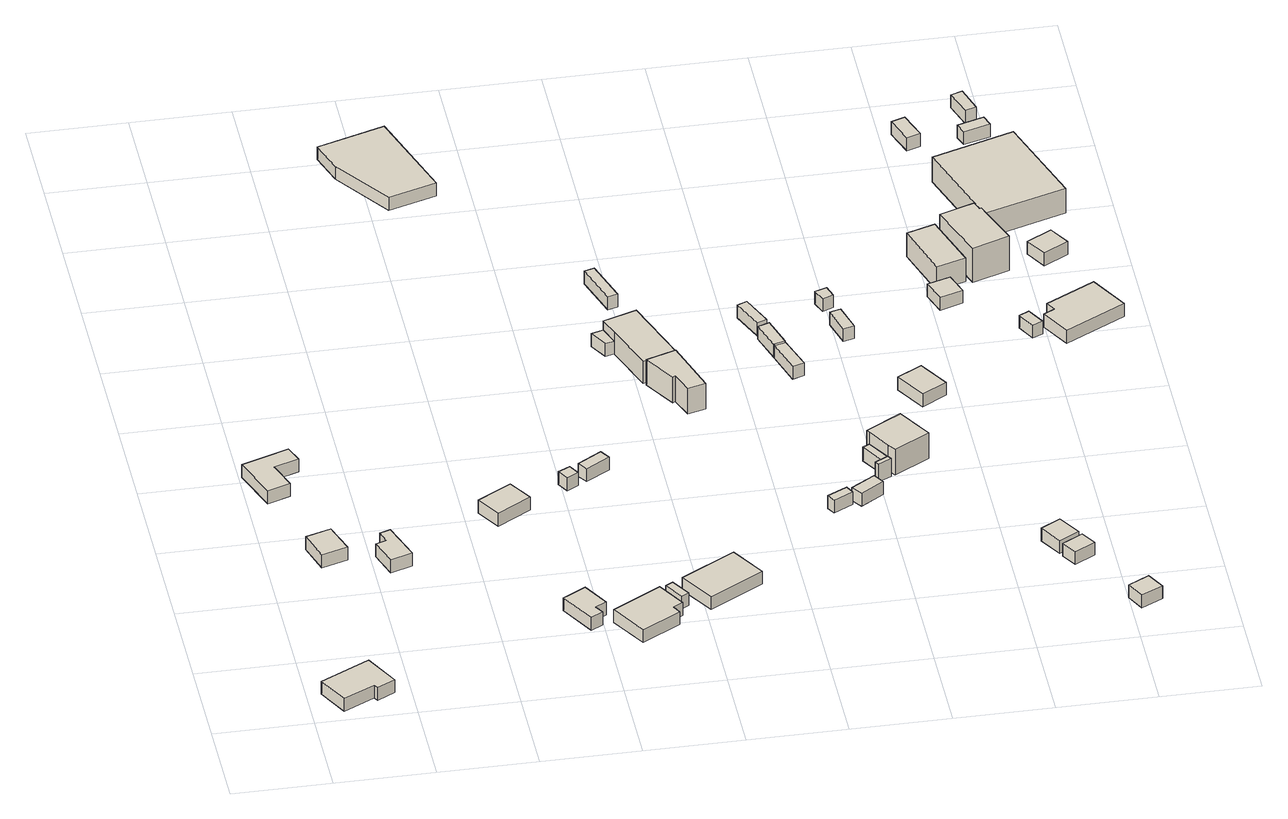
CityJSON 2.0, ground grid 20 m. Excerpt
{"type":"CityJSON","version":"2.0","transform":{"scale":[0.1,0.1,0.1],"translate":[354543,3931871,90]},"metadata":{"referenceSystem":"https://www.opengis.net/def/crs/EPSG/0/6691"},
"CityObjects":{
"building1":{"type":"Building","attributes":{"usage":"411","storeysAboveGround":2,"BuildingIDAttribute.prefecture":"14","BuildingIDAttribute.city":"14153","BuildingDetailAttribute.totalFloorArea":144.89,"BuildingDetailAttribute.buildingFootprintArea":72.44,"BuildingDetailAttribute.buildingStructureType":"601","BuildingDetailAttribute.buildingStructureOrgType":"1","BuildingDetailAttribute.orgUsage":"10","BuildingDetailAttribute.surveyYear":2015},"geometry":[{"type":"Solid","lod":"1","boundaries":[[[[0,1,2,3,4,5]],[[4,6,7,5]],[[3,8,6,4]],[[2,9,8,3]],[[1,10,9,2]],[[0,11,10,1]],[[5,7,11,0]],[[6,8,9,10,11,7]]]]}]},
"building2":{"type":"Building","attributes":{"BuildingIDAttribute.prefecture":"14","BuildingIDAttribute.city":"14153","BuildingDetailAttribute.surveyYear":2015},"geometry":[{"type":"Solid","lod":"1","boundaries":[[[[12,13,14,15]],[[14,16,17,15]],[[13,18,16,14]],[[12,19,18,13]],[[15,17,19,12]],[[16,18,19,17]]]]}]},
"building3":{"type":"Building","attributes":{"BuildingIDAttribute.prefecture":"14","BuildingIDAttribute.city":"14153","BuildingDetailAttribute.surveyYear":2015},"geometry":[{"type":"Solid","lod":"1","boundaries":[[[[20,21,22,23,24,25]],[[24,26,27,25]],[[23,28,26,24]],[[22,29,28,23]],[[21,30,29,22]],[[20,31,30,21]],[[25,27,31,20]],[[26,28,29,30,31,27]]]]}]},
"building4":{"type":"Building","attributes":{"BuildingIDAttribute.prefecture":"14","BuildingIDAttribute.city":"14153","BuildingDetailAttribute.surveyYear":2015},"geometry":[{"type":"Solid","lod":"1","boundaries":[[[[32,33,34,35,36,37]],[[36,38,39,37]],[[35,40,38,36]],[[34,41,40,35]],[[33,42,41,34]],[[32,43,42,33]],[[37,39,43,32]],[[38,40,41,42,43,39]]]]}]},
"building5":{"type":"Building","attributes":{"usage":"411","storeysAboveGround":1,"BuildingIDAttribute.prefecture":"14","BuildingIDAttribute.city":"14153","BuildingDetailAttribute.totalFloorArea":39.98,"BuildingDetailAttribute.buildingFootprintArea":39.98,"BuildingDetailAttribute.buildingStructureType":"601","BuildingDetailAttribute.buildingStructureOrgType":"1","BuildingDetailAttribute.orgUsage":"10","BuildingDetailAttribute.surveyYear":2015},"geometry":[{"type":"Solid","lod":"1","boundaries":[[[[44,45,46,47,48,49]],[[48,50,51,49]],[[47,52,50,48]],[[46,53,52,47]],[[45,54,53,46]],[[44,55,54,45]],[[49,51,55,44]],[[50,52,53,54,55,51]]]]}]},
"building6":{"type":"Building","attributes":{"BuildingIDAttribute.prefecture":"14","BuildingIDAttribute.city":"14153","BuildingDetailAttribute.surveyYear":2015},"geometry":[{"type":"Solid","lod":"1","boundaries":[[[[56,57,58,59]],[[58,60,61,59]],[[57,62,60,58]],[[56,63,62,57]],[[59,61,63,56]],[[60,62,63,61]]]]}]},
"building7":{"type":"Building","attributes":{"usage":"411","storeysAboveGround":2,"BuildingIDAttribute.prefecture":"14","BuildingIDAttribute.city":"14153","BuildingDetailAttribute.totalFloorArea":161.56,"BuildingDetailAttribute.buildingFootprintArea":80.78,"BuildingDetailAttribute.buildingStructureType":"601","BuildingDetailAttribute.buildingStructureOrgType":"1","BuildingDetailAttribute.orgUsage":"10","BuildingDetailAttribute.surveyYear":2015},"geometry":[{"type":"Solid","lod":"1","boundaries":[[[[64,65,66,67,68,69]],[[68,70,71,69]],[[67,72,70,68]],[[66,73,72,67]],[[65,74,73,66]],[[64,75,74,65]],[[69,71,75,64]],[[70,72,73,74,75,71]]]]}]},
"building8":{"type":"Building","attributes":{"BuildingIDAttribute.prefecture":"14","BuildingIDAttribute.city":"14153","BuildingDetailAttribute.surveyYear":2015},"geometry":[{"type":"Solid","lod":"1","boundaries":[[[[76,77,78,79]],[[78,80,81,79]],[[77,82,80,78]],[[76,83,82,77]],[[79,81,83,76]],[[80,82,83,81]]]]}]},
"building9":{"type":"Building","attributes":{"BuildingIDAttribute.prefecture":"14","BuildingIDAttribute.city":"14153","BuildingDetailAttribute.surveyYear":2015},"geometry":[{"type":"Solid","lod":"1","boundaries":[[[[84,85,86,87]],[[86,88,89,87]],[[85,90,88,86]],[[84,91,90,85]],[[87,89,91,84]],[[88,90,91,89]]]]}]},
"building10":{"type":"Building","attributes":{"BuildingIDAttribute.prefecture":"14","BuildingIDAttribute.city":"14153","BuildingDetailAttribute.surveyYear":2015},"geometry":[{"type":"Solid","lod":"1","boundaries":[[[[92,93,94,95]],[[94,96,97,95]],[[93,98,96,94]],[[92,99,98,93]],[[95,97,99,92]],[[96,98,99,97]]]]}]},
"building11":{"type":"Building","attributes":{"usage":"411","storeysAboveGround":2,"BuildingIDAttribute.prefecture":"14","BuildingIDAttribute.city":"14153","BuildingDetailAttribute.totalFloorArea":181.37,"BuildingDetailAttribute.buildingFootprintArea":90.68,"BuildingDetailAttribute.buildingStructureType":"601","BuildingDetailAttribute.buildingStructureOrgType":"1","BuildingDetailAttribute.orgUsage":"10","BuildingDetailAttribute.surveyYear":2015},"geometry":[{"type":"Solid","lod":"1","boundaries":[[[[100,101,102,103]],[[102,104,105,103]],[[101,106,104,102]],[[100,107,106,101]],[[103,105,107,100]],[[104,106,107,105]]]]}]},
"building12":{"type":"Building","attributes":{"usage":"441","storeysAboveGround":2,"BuildingIDAttribute.prefecture":"14","BuildingIDAttribute.city":"14153","BuildingDetailAttribute.totalFloorArea":462.66,"BuildingDetailAttribute.buildingFootprintArea":231.33,"BuildingDetailAttribute.buildingStructureType":"601","BuildingDetailAttribute.buildingStructureOrgType":"1","BuildingDetailAttribute.orgUsage":"180","BuildingDetailAttribute.surveyYear":2015},"geometry":[{"type":"Solid","lod":"1","boundaries":[[[[108,109,110,111,112]],[[111,113,114,112]],[[110,115,113,111]],[[109,116,115,110]],[[108,117,116,109]],[[112,114,117,108]],[[113,115,116,117,114]]]]}]},
"building13":{"type":"Building","attributes":{"BuildingIDAttribute.prefecture":"14","BuildingIDAttribute.city":"14153","BuildingDetailAttribute.surveyYear":2015},"geometry":[{"type":"Solid","lod":"1","boundaries":[[[[118,119,120,121,122]],[[121,123,124,122]],[[120,125,123,121]],[[119,126,125,120]],[[118,127,126,119]],[[122,124,127,118]],[[123,125,126,127,124]]]]}]},
"building14":{"type":"Building","attributes":{"usage":"415","measuredHeight":6.3,"storeysAboveGround":2,"BuildingIDAttribute.prefecture":"14","BuildingIDAttribute.city":"14153","BuildingDetailAttribute.totalFloorArea":218.82,"BuildingDetailAttribute.buildingFootprintArea":109.41,"BuildingDetailAttribute.buildingStructureType":"601","BuildingDetailAttribute.buildingStructureOrgType":"1","BuildingDetailAttribute.orgUsage":"50","BuildingDetailAttribute.surveyYear":2015},"geometry":[{"type":"Solid","lod":"1","boundaries":[[[[128,122,121,129,130]],[[129,131,132,130]],[[121,133,131,129]],[[122,134,133,121]],[[128,135,134,122]],[[130,132,135,128]],[[131,133,134,135,132]]]]}]},
"building15":{"type":"Building","attributes":{"usage":"415","measuredHeight":7.4,"storeysAboveGround":2,"BuildingIDAttribute.prefecture":"14","BuildingIDAttribute.city":"14153","BuildingDetailAttribute.totalFloorArea":116.99,"BuildingDetailAttribute.buildingFootprintArea":58.49,"BuildingDetailAttribute.buildingStructureType":"601","BuildingDetailAttribute.buildingStructureOrgType":"1","BuildingDetailAttribute.orgUsage":"50","BuildingDetailAttribute.surveyYear":2015},"geometry":[{"type":"Solid","lod":"1","boundaries":[[[[136,137,138,139,140,141]],[[140,142,143,141]],[[139,144,142,140]],[[138,145,144,139]],[[137,146,145,138]],[[136,147,146,137]],[[141,143,147,136]],[[142,144,145,146,147,143]]]]}]},
"building16":{"type":"Building","attributes":{"BuildingIDAttribute.prefecture":"14","BuildingIDAttribute.city":"14153","BuildingDetailAttribute.surveyYear":2015},"geometry":[{"type":"Solid","lod":"1","boundaries":[[[[148,149,150,151]],[[150,152,153,151]],[[149,154,152,150]],[[148,155,154,149]],[[151,153,155,148]],[[152,154,155,153]]]]}]},
"building17":{"type":"Building","attributes":{"BuildingIDAttribute.prefecture":"14","BuildingIDAttribute.city":"14153","BuildingDetailAttribute.surveyYear":2015},"geometry":[{"type":"Solid","lod":"1","boundaries":[[[[156,157,158,159]],[[158,160,161,159]],[[157,162,160,158]],[[156,163,162,157]],[[159,161,163,156]],[[160,162,163,161]]]]}]},
"building18":{"type":"Building","attributes":{"BuildingIDAttribute.prefecture":"14","BuildingIDAttribute.city":"14153","BuildingDetailAttribute.surveyYear":2015},"geometry":[{"type":"Solid","lod":"1","boundaries":[[[[164,165,166,167]],[[166,168,169,167]],[[165,170,168,166]],[[164,171,170,165]],[[167,169,171,164]],[[168,170,171,169]]]]}]},
"building19":{"type":"Building","attributes":{"BuildingIDAttribute.prefecture":"14","BuildingIDAttribute.city":"14153","BuildingDetailAttribute.surveyYear":2015},"geometry":[{"type":"Solid","lod":"1","boundaries":[[[[172,173,174,175]],[[174,176,177,175]],[[173,178,176,174]],[[172,179,178,173]],[[175,177,179,172]],[[176,178,179,177]]]]}]},
"building20":{"type":"Building","attributes":{"BuildingIDAttribute.prefecture":"14","BuildingIDAttribute.city":"14153","BuildingDetailAttribute.surveyYear":2015},"geometry":[{"type":"Solid","lod":"1","boundaries":[[[[180,181,182,183,184]],[[183,185,186,184]],[[182,187,185,183]],[[181,188,187,182]],[[180,189,188,181]],[[184,186,189,180]],[[185,187,188,189,186]]]]}]},
"building21":{"type":"Building","attributes":{"BuildingIDAttribute.prefecture":"14","BuildingIDAttribute.city":"14153","BuildingDetailAttribute.surveyYear":2015},"geometry":[{"type":"Solid","lod":"1","boundaries":[[[[190,191,192,193,194]],[[193,195,196,194]],[[192,197,195,193]],[[191,198,197,192]],[[190,199,198,191]],[[194,196,199,190]],[[195,197,198,199,196]]]]}]},
"building22":{"type":"Building","attributes":{"measuredHeight":4.6,"BuildingIDAttribute.prefecture":"14","BuildingIDAttribute.city":"14153","BuildingDetailAttribute.surveyYear":2015},"geometry":[{"type":"Solid","lod":"1","boundaries":[[[[200,201,202,203]],[[202,204,205,203]],[[201,206,204,202]],[[200,207,206,201]],[[203,205,207,200]],[[204,206,207,205]]]]}]},
"building23":{"type":"Building","attributes":{"measuredHeight":5.6,"BuildingIDAttribute.prefecture":"14","BuildingIDAttribute.city":"14153","BuildingDetailAttribute.surveyYear":2015},"geometry":[{"type":"Solid","lod":"1","boundaries":[[[[208,209,210,211]],[[210,212,213,211]],[[209,214,212,210]],[[208,215,214,209]],[[211,213,215,208]],[[212,214,215,213]]]]}]},
"building24":{"type":"Building","attributes":{"usage":"401","measuredHeight":6.4,"storeysAboveGround":1,"BuildingIDAttribute.prefecture":"14","BuildingIDAttribute.city":"14153","BuildingDetailAttribute.totalFloorArea":58.8,"BuildingDetailAttribute.buildingFootprintArea":58.8,"BuildingDetailAttribute.buildingStructureType":"610","BuildingDetailAttribute.buildingStructureOrgType":"2","BuildingDetailAttribute.orgUsage":"61","BuildingDetailAttribute.surveyYear":2015},"geometry":[{"type":"Solid","lod":"1","boundaries":[[[[216,217,211,210,218,219]],[[218,220,221,219]],[[210,222,220,218]],[[211,223,222,210]],[[217,224,223,211]],[[216,225,224,217]],[[219,221,225,216]],[[220,222,223,224,225,221]]]]}]},
"building25":{"type":"Building","attributes":{"BuildingIDAttribute.prefecture":"14","BuildingIDAttribute.city":"14153","BuildingDetailAttribute.surveyYear":2015},"geometry":[{"type":"Solid","lod":"1","boundaries":[[[[226,227,228,229]],[[228,230,231,229]],[[227,232,230,228]],[[226,233,232,227]],[[229,231,233,226]],[[230,232,233,231]]]]}]},
"building26":{"type":"Building","attributes":{"BuildingIDAttribute.prefecture":"14","BuildingIDAttribute.city":"14153","BuildingDetailAttribute.surveyYear":2015},"geometry":[{"type":"Solid","lod":"1","boundaries":[[[[234,235,236,237]],[[236,238,239,237]],[[235,240,238,236]],[[234,241,240,235]],[[237,239,241,234]],[[238,240,241,239]]]]}]},
"building27":{"type":"Building","attributes":{"usage":"401","storeysAboveGround":1,"BuildingIDAttribute.prefecture":"14","BuildingIDAttribute.city":"14153","BuildingDetailAttribute.totalFloorArea":36.25,"BuildingDetailAttribute.buildingFootprintArea":36.25,"BuildingDetailAttribute.buildingStructureType":"610","BuildingDetailAttribute.buildingStructureOrgType":"2","BuildingDetailAttribute.orgUsage":"61","BuildingDetailAttribute.surveyYear":2015},"geometry":[{"type":"Solid","lod":"1","boundaries":[[[[242,243,244,245]],[[244,246,247,245]],[[243,248,246,244]],[[242,249,248,243]],[[245,247,249,242]],[[246,248,249,247]]]]}]},
"building28":{"type":"Building","attributes":{"BuildingIDAttribute.prefecture":"14","BuildingIDAttribute.city":"14153","BuildingDetailAttribute.surveyYear":2015},"geometry":[{"type":"Solid","lod":"1","boundaries":[[[[250,251,252,253]],[[252,254,255,253]],[[251,256,254,252]],[[250,257,256,251]],[[253,255,257,250]],[[254,256,257,255]]]]}]},
"building29":{"type":"Building","attributes":{"BuildingIDAttribute.prefecture":"14","BuildingIDAttribute.city":"14153","BuildingDetailAttribute.surveyYear":2015},"geometry":[{"type":"Solid","lod":"1","boundaries":[[[[258,259,260,261]],[[260,262,263,261]],[[259,264,262,260]],[[258,265,264,259]],[[261,263,265,258]],[[262,264,265,263]]]]}]},
"building30":{"type":"Building","attributes":{"BuildingIDAttribute.prefecture":"14","BuildingIDAttribute.city":"14153","BuildingDetailAttribute.surveyYear":2015},"geometry":[{"type":"Solid","lod":"1","boundaries":[[[[266,267,268,269]],[[268,270,271,269]],[[267,272,270,268]],[[266,273,272,267]],[[269,271,273,266]],[[270,272,273,271]]]]}]},
"building31":{"type":"Building","attributes":{"BuildingIDAttribute.prefecture":"14","BuildingIDAttribute.city":"14153","BuildingDetailAttribute.surveyYear":2015},"geometry":[{"type":"Solid","lod":"1","boundaries":[[[[274,275,276,277]],[[276,278,279,277]],[[275,280,278,276]],[[274,281,280,275]],[[277,279,281,274]],[[278,280,281,279]]]]}]},
"building32":{"type":"Building","attributes":{"usage":"411","measuredHeight":6.4,"storeysAboveGround":2,"BuildingIDAttribute.prefecture":"14","BuildingIDAttribute.city":"14153","BuildingDetailAttribute.totalFloorArea":138.71,"BuildingDetailAttribute.buildingFootprintArea":69.36,"BuildingDetailAttribute.buildingStructureType":"601","BuildingDetailAttribute.buildingStructureOrgType":"1","BuildingDetailAttribute.orgUsage":"10","BuildingDetailAttribute.surveyYear":2015},"geometry":[{"type":"Solid","lod":"1","boundaries":[[[[282,283,284,285]],[[284,286,287,285]],[[283,288,286,284]],[[282,289,288,283]],[[285,287,289,282]],[[286,288,289,287]]]]}]},
"building33":{"type":"Building","attributes":{"BuildingIDAttribute.prefecture":"14","BuildingIDAttribute.city":"14153","BuildingDetailAttribute.surveyYear":2015},"geometry":[{"type":"Solid","lod":"1","boundaries":[[[[290,291,292,293]],[[292,294,295,293]],[[291,296,294,292]],[[290,297,296,291]],[[293,295,297,290]],[[294,296,297,295]]]]}]},
"building34":{"type":"Building","attributes":{"usage":"411","measuredHeight":8.9,"storeysAboveGround":3,"BuildingIDAttribute.prefecture":"14","BuildingIDAttribute.city":"14153","BuildingDetailAttribute.totalFloorArea":270.17,"BuildingDetailAttribute.buildingFootprintArea":90.06,"BuildingDetailAttribute.buildingStructureType":"601","BuildingDetailAttribute.buildingStructureOrgType":"1","BuildingDetailAttribute.orgUsage":"10","BuildingDetailAttribute.surveyYear":2015},"geometry":[{"type":"Solid","lod":"1","boundaries":[[[[298,299,300,301,302,303]],[[302,304,305,303]],[[301,306,304,302]],[[300,307,306,301]],[[299,308,307,300]],[[298,309,308,299]],[[303,305,309,298]],[[304,306,307,308,309,305]]]]}]},
"building35":{"type":"Building","attributes":{"BuildingIDAttribute.prefecture":"14","BuildingIDAttribute.city":"14153","BuildingDetailAttribute.surveyYear":2015},"geometry":[{"type":"Solid","lod":"1","boundaries":[[[[310,311,312,313]],[[312,314,315,313]],[[311,316,314,312]],[[310,317,316,311]],[[313,315,317,310]],[[314,316,317,315]]]]}]},
"building36":{"type":"Building","attributes":{"usage":"411","storeysAboveGround":2,"BuildingIDAttribute.prefecture":"14","BuildingIDAttribute.city":"14153","BuildingDetailAttribute.totalFloorArea":210.65,"BuildingDetailAttribute.buildingFootprintArea":105.33,"BuildingDetailAttribute.buildingStructureType":"601","BuildingDetailAttribute.buildingStructureOrgType":"1","BuildingDetailAttribute.orgUsage":"10","BuildingDetailAttribute.surveyYear":2015},"geometry":[{"type":"Solid","lod":"1","boundaries":[[[[318,319,320,321,322,323]],[[322,324,325,323]],[[321,326,324,322]],[[320,327,326,321]],[[319,328,327,320]],[[318,329,328,319]],[[323,325,329,318]],[[324,326,327,328,329,325]]]]}]},
"building37":{"type":"Building","attributes":{"usage":"401","measuredHeight":6.2,"storeysAboveGround":2,"BuildingIDAttribute.prefecture":"14","BuildingIDAttribute.city":"14153","BuildingDetailAttribute.totalFloorArea":701.39,"BuildingDetailAttribute.buildingFootprintArea":350.7,"BuildingDetailAttribute.buildingStructureType":"610","BuildingDetailAttribute.buildingStructureOrgType":"2","BuildingDetailAttribute.orgUsage":"61","BuildingDetailAttribute.surveyYear":2015},"geometry":[{"type":"Solid","lod":"1","boundaries":[[[[330,331,332,333]],[[332,334,335,333]],[[331,336,334,332]],[[330,337,336,331]],[[333,335,337,330]],[[334,336,337,335]]]]}]},
"building38":{"type":"Building","attributes":{"BuildingIDAttribute.prefecture":"14","BuildingIDAttribute.city":"14153","BuildingDetailAttribute.surveyYear":2015},"geometry":[{"type":"Solid","lod":"1","boundaries":[[[[338,339,340,341]],[[340,342,343,341]],[[339,344,342,340]],[[338,345,344,339]],[[341,343,345,338]],[[342,344,345,343]]]]}]},
"building39":{"type":"Building","attributes":{"BuildingIDAttribute.prefecture":"14","BuildingIDAttribute.city":"14153","BuildingDetailAttribute.surveyYear":2015},"geometry":[{"type":"Solid","lod":"1","boundaries":[[[[346,347,348,349]],[[348,350,351,349]],[[347,352,350,348]],[[346,353,352,347]],[[349,351,353,346]],[[350,352,353,351]]]]}]},
"building40":{"type":"Building","attributes":{"BuildingIDAttribute.prefecture":"14","BuildingIDAttribute.city":"14153","BuildingDetailAttribute.surveyYear":2015},"geometry":[{"type":"Solid","lod":"1","boundaries":[[[[354,355,356,357]],[[356,358,359,357]],[[355,360,358,356]],[[354,361,360,355]],[[357,359,361,354]],[[358,360,361,359]]]]}]}
},
"vertices":[
[128,34,14],[123,42,14],[59,9,14],[26,73,14],[127,126,14],[165,53,14],[127,126,44],[165,53,44],[26,73,44],[59,9,44],[123,42,44],[128,34,44],
[80,544,15],[132,561,15],[153,496,15],[100,479,15],[153,496,45],[100,479,45],[132,561,45],[80,544,45],
[112,797,15],[62,779,15],[82,721,15],[36,704,15],[2,798,15],[99,833,15],[2,798,45],[99,833,45],[36,704,45],[82,721,45],[62,779,45],[112,797,45],
[227,444,12],[208,501,12],[230,509,12],[222,535,12],[244,542,12],[272,459,12],[244,542,42],[272,459,42],[222,535,42],[230,509,42],[208,501,42],[227,444,42],
[529,262,13],[576,289,13],[607,234,13],[584,221,13],[595,203,13],[570,189,13],[595,203,43],[570,189,43],[584,221,43],[607,234,43],[576,289,43],[529,262,43],
[456,559,11],[426,609,11],[496,651,11],[526,601,11],[496,651,41],[526,601,41],[426,609,41],[456,559,41],
[717,270,10],[751,211,10],[731,199,10],[740,182,10],[661,136,10],[617,211,10],[661,136,40],[617,211,40],[740,182,40],[731,199,40],[751,211,40],[717,270,40],
[593,671,13],[617,684,13],[630,661,13],[606,647,13],[630,661,43],[606,647,43],[617,684,43],[593,671,43],
[753,231,10],[729,271,10],[744,280,10],[768,240,10],[744,280,40],[768,240,40],[729,271,40],[753,231,40],
[697,702,12],[648,672,12],[635,692,12],[684,723,12],[635,692,42],[684,723,42],[648,672,42],[697,702,42],
[919,286,9],[808,221,9],[765,293,9],[876,358,9],[765,293,39],[876,358,39],[808,221,39],[919,286,39],
[530,1636,19],[432,1605,19],[350,1724,19],[328,1793,19],[465,1837,19],[328,1793,49],[465,1837,49],[350,1724,49],[432,1605,49],[530,1636,49],
[755,1066,15],[734,1103,15],[759,1111,15],[759,1110,15],[773,1070,15],[759,1110,45],[773,1070,45],[759,1111,45],[734,1103,45],[755,1066,45],
[810,965,15],[827,1133,15],[877,989,15],[827,1133,67],[877,989,67],[759,1110,67],[773,1070,67],[810,965,67],
[913,865,13],[877,855,13],[860,899,13],[855,896,13],[816,962,13],[876,983,13],[816,962,73],[876,983,73],[855,896,73],[860,899,73],[877,855,73],[913,865,73],
[785,1206,22],[756,1298,22],[776,1304,22],[805,1212,22],[776,1304,52],[805,1212,52],[756,1298,52],[785,1206,52],
[1123,514,20],[1132,497,20],[1092,476,20],[1083,493,20],[1092,476,50],[1083,493,50],[1132,497,50],[1123,514,50],
[1199,539,6],[1151,508,6],[1136,530,6],[1185,562,6],[1136,530,36],[1185,562,36],[1151,508,36],[1199,539,36],
[1051,1074,20],[1024,1139,20],[1044,1148,20],[1071,1082,20],[1044,1148,50],[1071,1082,50],[1024,1139,50],[1051,1074,50],
[1071,1003,18],[1070,1002,18],[1050,1066,18],[1074,1074,18],[1093,1009,18],[1074,1074,48],[1093,1009,48],[1050,1066,48],[1070,1002,48],[1071,1003,48],
[1093,1009,15],[1094,1010,15],[1117,937,15],[1093,929,15],[1071,1003,15],[1093,929,45],[1071,1003,45],[1117,937,45],[1094,1010,45],[1093,1009,45],
[1196,580,6],[1192,588,6],[1219,603,6],[1224,594,6],[1219,603,48],[1224,594,48],[1192,588,48],[1196,580,48],
[1207,607,6],[1180,654,6],[1194,662,6],[1221,615,6],[1194,662,38],[1221,615,38],[1180,654,38],[1207,607,38],
[1305,640,6],[1232,597,6],[1190,669,6],[1263,711,6],[1190,669,66],[1263,711,66],[1194,662,66],[1221,615,66],[1232,597,66],[1305,640,66],
[1211,1036,13],[1195,1095,13],[1217,1101,13],[1233,1042,13],[1217,1101,43],[1233,1042,43],[1195,1095,43],[1211,1036,43],
[1188,1133,18],[1178,1160,18],[1202,1168,18],[1210,1142,18],[1202,1168,48],[1210,1142,48],[1178,1160,48],[1188,1133,48],
[1373,831,11],[1322,801,11],[1285,865,11],[1336,894,11],[1285,865,41],[1336,894,41],[1322,801,41],[1373,831,41],
[1494,280,12],[1467,327,12],[1507,351,12],[1535,304,12],[1507,351,42],[1535,304,42],[1467,327,42],[1494,280,42],
[1517,239,12],[1498,271,12],[1540,295,12],[1559,263,12],[1540,295,42],[1559,263,42],[1498,271,42],[1517,239,42],
[1617,78,11],[1598,116,11],[1641,139,11],[1661,101,11],[1641,139,41],[1661,101,41],[1598,116,41],[1617,78,41],
[1396,1161,7],[1443,1176,7],[1459,1128,7],[1412,1112,7],[1459,1128,37],[1412,1112,37],[1443,1176,37],[1396,1161,37],
[1380,1295,9],[1438,1314,9],[1476,1194,9],[1417,1175,9],[1476,1194,64],[1417,1175,64],[1438,1314,64],[1380,1295,64],
[1570,993,6],[1551,1030,6],[1571,1040,6],[1591,1003,6],[1571,1040,36],[1591,1003,36],[1551,1030,36],[1570,993,36],
[1448,1318,3],[1519,1343,3],[1526,1324,3],[1530,1325,3],[1566,1224,3],[1491,1197,3],[1566,1224,83],[1491,1197,83],[1530,1325,83],[1526,1324,83],[1519,1343,83],[1448,1318,83],
[1442,1636,9],[1422,1694,9],[1450,1704,9],[1470,1646,9],[1450,1704,39],[1470,1646,39],[1422,1694,39],[1442,1636,39],
[1598,1032,1],[1621,1045,1],[1610,1065,1],[1711,1120,1],[1756,1039,1],[1632,971,1],[1756,1039,31],[1632,971,31],[1711,1120,31],[1610,1065,31],[1621,1045,31],[1598,1032,31],
[1704,1384,7],[1537,1330,7],[1472,1530,7],[1639,1585,7],[1472,1530,65],[1639,1585,65],[1537,1330,65],[1704,1384,65],
[1686,1258,1],[1635,1229,1],[1610,1273,1],[1661,1302,1],[1610,1273,31],[1661,1302,31],[1635,1229,31],[1686,1258,31],
[1599,1682,6],[1607,1657,6],[1553,1641,6],[1545,1665,6],[1553,1641,36],[1545,1665,36],[1607,1657,36],[1599,1682,36],
[1567,1705,9],[1549,1761,9],[1573,1769,9],[1590,1712,9],[1573,1769,39],[1590,1712,39],[1549,1761,39],[1567,1705,39]
]}
